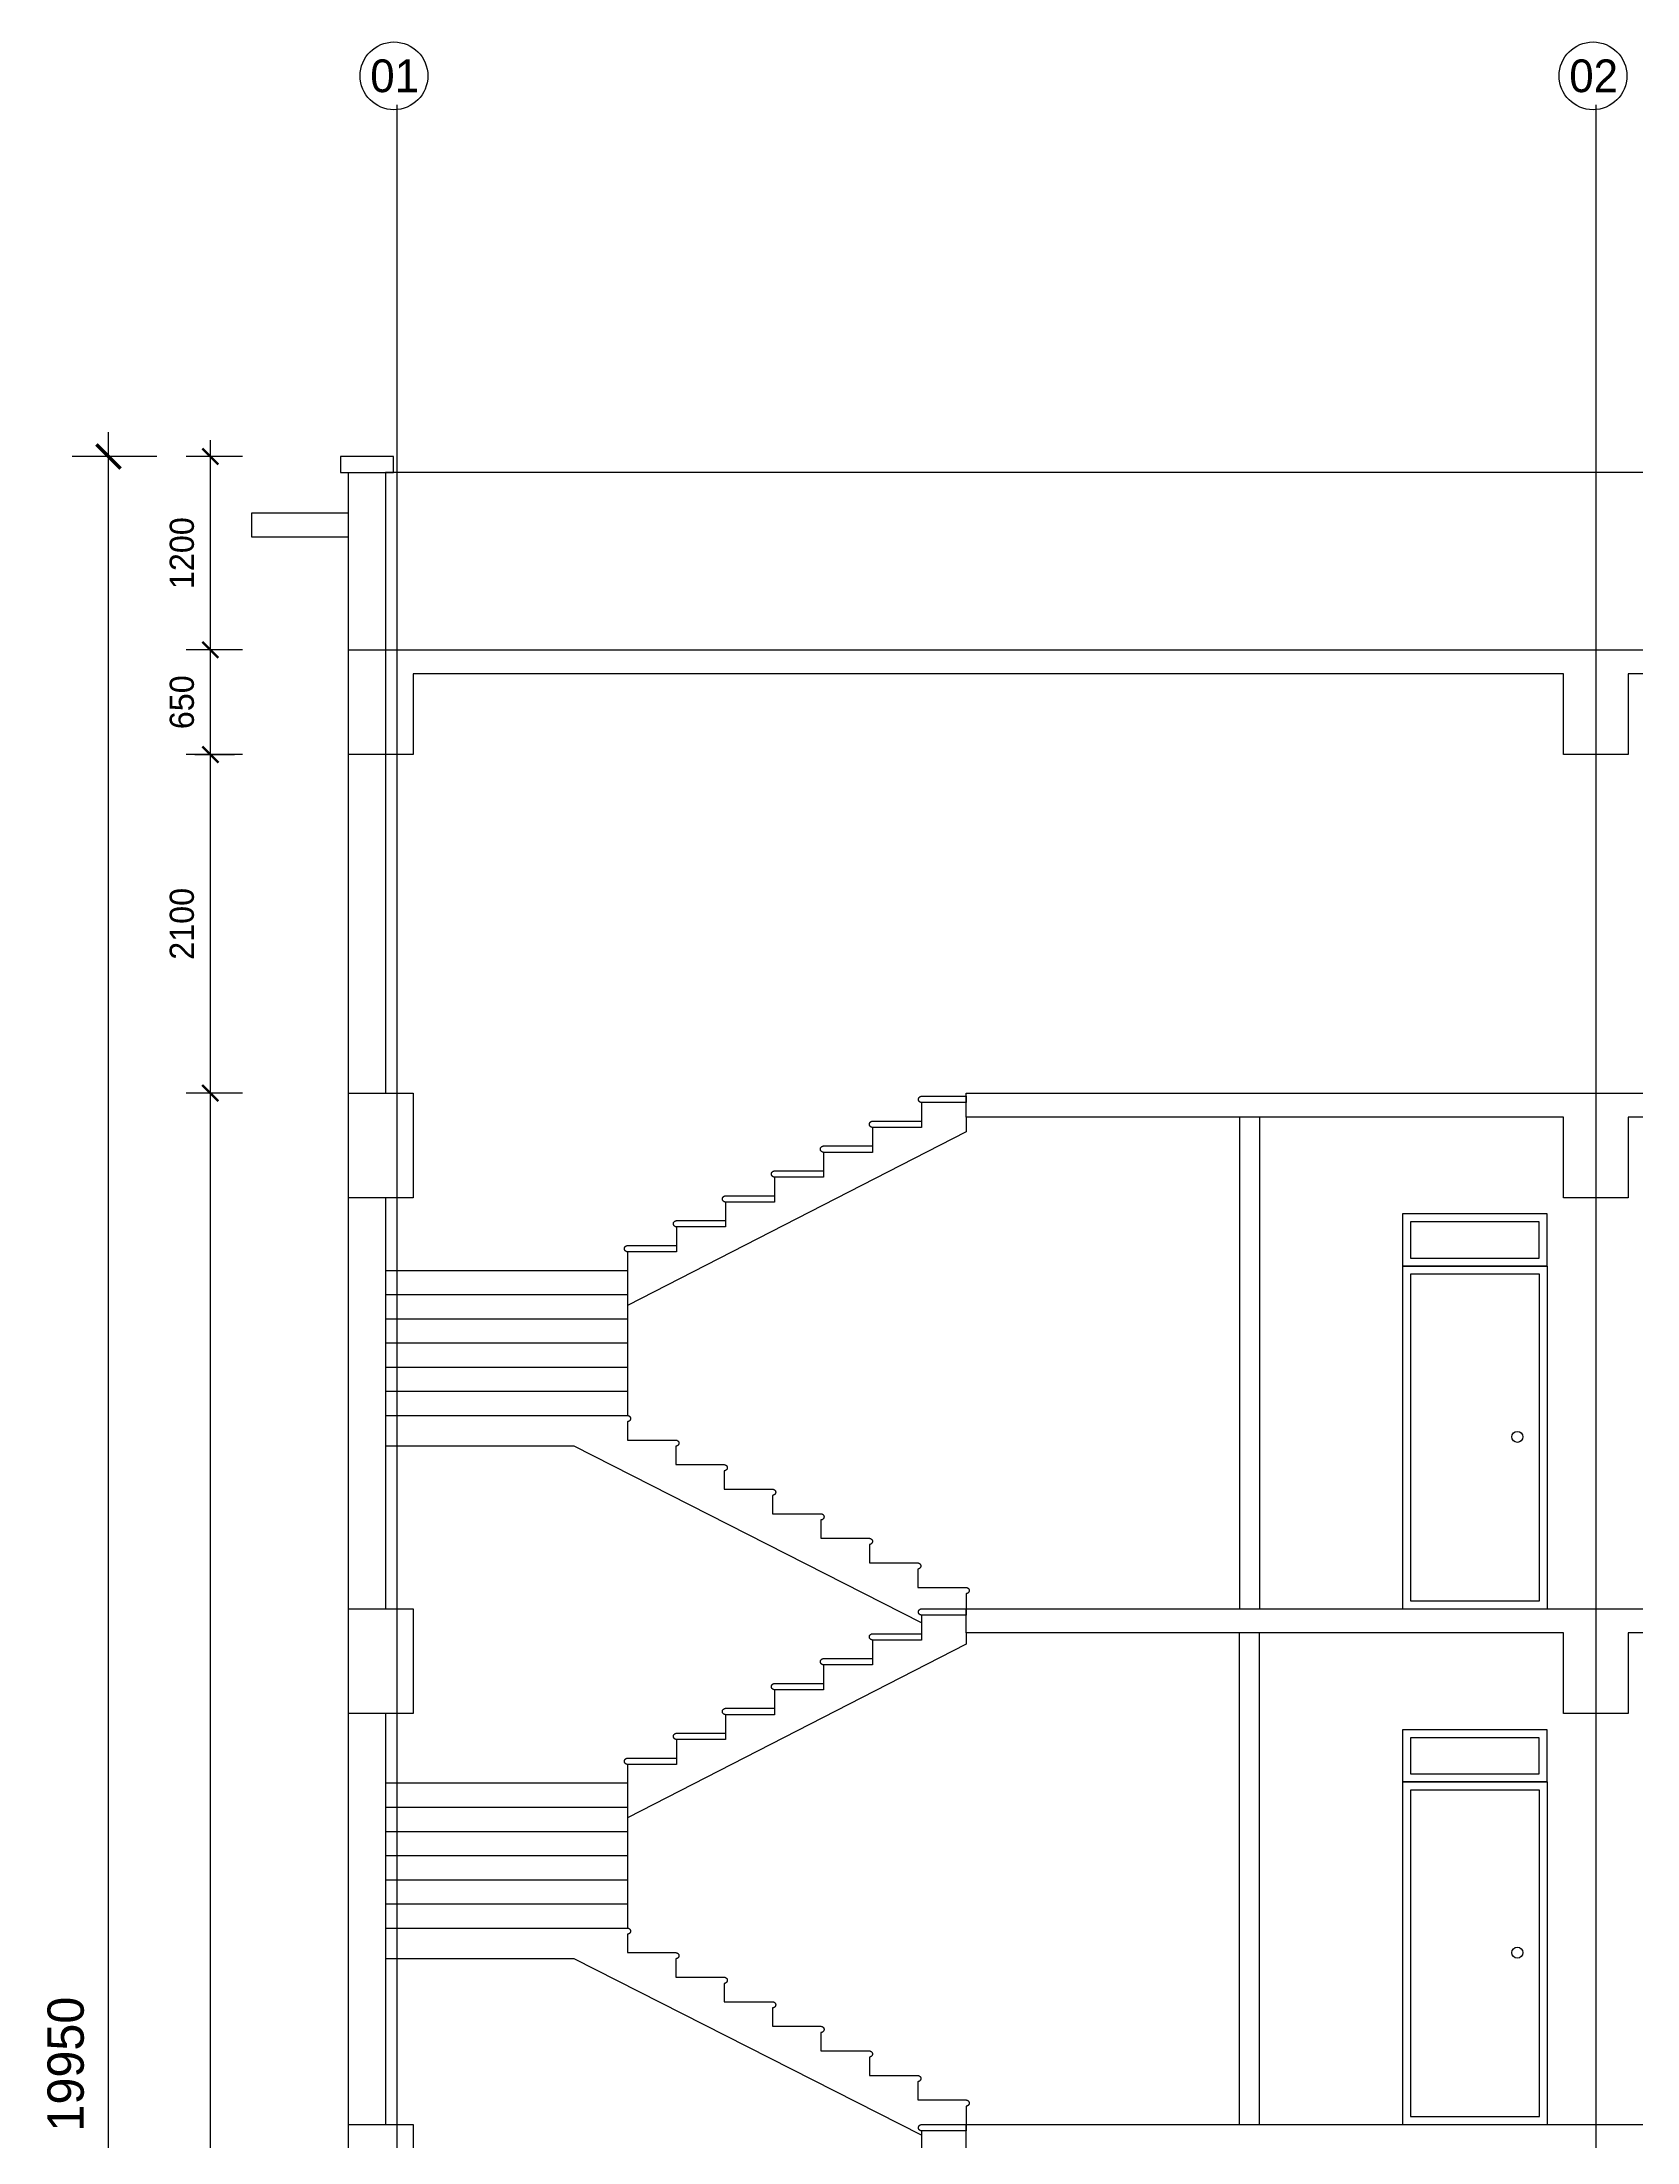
# Model space of a CAD drawing. Header units: millimetres. Extents: x 173236 to 801264, y -94969 to 615039.
# Drawn here: x 486954 to 496845, y -10982 to 2047 of the extents above; entities that cross this region are included whole.
import ezdxf
from ezdxf.enums import TextEntityAlignment as Align

# ---------------------------------------------------------------- set-up
doc = ezdxf.new("R2010")
doc.units = ezdxf.units.MM
doc.header["$MEASUREMENT"] = 0
doc.header["$PDMODE"] = 2
for name, color, linetype in [('VOX-A-ANNO-DIMS', 160, 'Continuous'), ('VOX-A-ANNO-GRID', 253, 'Continuous'), ('VOX-A-ANNO-GRID-LINE', 254, 'Continuous'), ('VOX-A-COLUMN-SECT', 210, 'Continuous'), ('VOX-A-DOOR-ELEV', 83, 'Continuous'), ('VOX-A-ELEV-1-NEAR', 130, 'Continuous'), ('VOX-A-ELEV-2', 133, 'Continuous')]:
    doc.layers.add(name, color=color, linetype=linetype)
doc.layers.add('VOX-A-WALL-SECT', color=1, linetype='Continuous', lineweight=30)
doc.styles.add('1.5 mm Rotis Annotative', font='', dxfattribs={"height": 1.5})
doc.styles.add('2 mm Rotis Annotative (IM)', font='', dxfattribs={"height": 0.08})
doc.styles.get('1.5 mm Rotis Annotative').set_extended_font_data('Rotis Sans Serif')
doc.styles.get('2 mm Rotis Annotative (IM)').set_extended_font_data('Rotis Sans Serif')
doc.dimstyles.new('1.5 mm Rotis Annotative', dxfattribs={"dimtxt": 1.5, "dimasz": 1, "dimexe": 1.5, "dimexo": 0, "dimgap": 1, "dimtad": 1, "dimdec": 0, "dimrnd": 5, "dimzin": 0, "dimdsep": 46, "dimtxsty": '1.5 mm Rotis Annotative', "dimblk": 'ARCHTICK', "dimcen": 0.09, "dimdle": 1, "dimadec": 0, "dimazin": 0, "dimtfac": 1, "dimtdec": 0, "dimtofl": 0, "dimtmove": 1, "dimatfit": 3, "dimfxl": 2, "dimfxlon": 1, "dimtolj": 1, "dimtzin": 0, "dimarcsym": 0})

# ---------------------------------------------------------------- blocks, each defined once
blk = doc.blocks.new('Grid Head 2')
at = {"layer": 'VOX-A-ANNO-GRID'}
blk.add_circle((0, -0.0827), 0.0827, dxfattribs=at)
at = {"layer": 'VOX-A-ANNO-GRID', "style": '2 mm Rotis Annotative (IM)'}
blk.add_attdef('O1', text='', height=0.08, dxfattribs=at).set_placement((0.0016, -0.1226), align=Align.CENTER)
blk = doc.blocks.new('_ArchTick')
at = {"color": 0, "linetype": 'ByBlock', "const_width": 0.15}
blk.add_lwpolyline([(-0.5, -0.5), (0.5, 0.5)], dxfattribs=at)
blk = doc.blocks.new('*D248')
at = {"layer": 'Defpoints', "color": 0, "transparency": 16777216}
for p in [(487998, -4474), (489758, -4474), (489758, -20474)]:
    blk.add_point(p, dxfattribs=at)
at = {"layer": 'VOX-A-ANNO-DIMS', "color": 0, "lineweight": -2, "transparency": 16777216}
for p, q in [((487998, -20574), (487998, -4374)), ((488198, -4474), (487848, -4474)), ((488198, -20474), (487848, -20474))]:
    blk.add_line(p, q, dxfattribs=at)
at = {"layer": 'VOX-A-ANNO-DIMS', "color": 0, "lineweight": -2, "transparency": 16777216, "xscale": 100, "yscale": 100, "zscale": 100}
for p, rotation in [((487998, -4474), 90), ((487998, -20474), 270)]:
    blk.add_blockref('_ArchTick', p, dxfattribs=dict(at, rotation=rotation))
at = {"layer": 'VOX-A-ANNO-DIMS', "color": 0, "transparency": 16777216, "insert": (487822, -12474), "char_height": 150, "attachment_point": 5, "rotation": 90, "style": '1.5 mm Rotis Annotative'}
blk.add_mtext('\\A1;16000', dxfattribs=at)
blk = doc.blocks.new('*D250')
at = {"layer": 'Defpoints', "color": 0, "transparency": 16777216}
for p in [(487998, -1724), (488855, -1724), (487901, -2374)]:
    blk.add_point(p, dxfattribs=at)
at = {"layer": 'VOX-A-ANNO-DIMS', "color": 0, "lineweight": -2, "transparency": 16777216}
for p, q in [((487998, -2474), (487998, -1624)), ((488198, -1724), (487848, -1724)), ((487901, -2374), (488148, -2374))]:
    blk.add_line(p, q, dxfattribs=at)
at = {"layer": 'VOX-A-ANNO-DIMS', "color": 0, "lineweight": -2, "transparency": 16777216, "xscale": 100, "yscale": 100, "zscale": 100}
for p, rotation in [((487998, -1724), 90), ((487998, -2374), 270)]:
    blk.add_blockref('_ArchTick', p, dxfattribs=dict(at, rotation=rotation))
at = {"layer": 'VOX-A-ANNO-DIMS', "color": 0, "transparency": 16777216, "insert": (487822, -2049), "char_height": 150, "attachment_point": 5, "rotation": 90, "style": '1.5 mm Rotis Annotative'}
blk.add_mtext('\\A1;650', dxfattribs=at)
blk = doc.blocks.new('*D251')
at = {"layer": 'Defpoints', "color": 0, "transparency": 16777216}
for p in [(487998, -524), (488855, -524), (488855, -1724)]:
    blk.add_point(p, dxfattribs=at)
at = {"layer": 'VOX-A-ANNO-DIMS', "color": 0, "lineweight": -2, "transparency": 16777216}
for p, q in [((487998, -1824), (487998, -424)), ((488198, -524), (487848, -524)), ((488198, -1724), (487848, -1724))]:
    blk.add_line(p, q, dxfattribs=at)
at = {"layer": 'VOX-A-ANNO-DIMS', "color": 0, "lineweight": -2, "transparency": 16777216, "xscale": 100, "yscale": 100, "zscale": 100}
for p, rotation in [((487998, -524), 90), ((487998, -1724), 270)]:
    blk.add_blockref('_ArchTick', p, dxfattribs=dict(at, rotation=rotation))
at = {"layer": 'VOX-A-ANNO-DIMS', "color": 0, "transparency": 16777216, "insert": (487822, -1124), "char_height": 150, "attachment_point": 5, "rotation": 90, "style": '1.5 mm Rotis Annotative'}
blk.add_mtext('\\A1;1200', dxfattribs=at)
blk = doc.blocks.new('*D378')
at = {"layer": 'Defpoints', "color": 0, "transparency": 16777216}
for p in [(487366, -524), (488855, -524), (488855, -20474)]:
    blk.add_point(p, dxfattribs=at)
at = {"layer": 'VOX-A-ANNO-DIMS', "color": 0, "lineweight": -2, "transparency": 16777216}
for p, q in [((487366, -20624), (487366, -374)), ((487666, -524), (487141, -524)), ((487666, -20474), (487141, -20474))]:
    blk.add_line(p, q, dxfattribs=at)
at = {"layer": 'VOX-A-ANNO-DIMS', "color": 0, "lineweight": -2, "transparency": 16777216, "xscale": 150, "yscale": 150, "zscale": 150}
for p, rotation in [((487366, -524), 90), ((487366, -20474), 270)]:
    blk.add_blockref('_ArchTick', p, dxfattribs=dict(at, rotation=rotation))
at = {"layer": 'VOX-A-ANNO-DIMS', "color": 0, "transparency": 16777216, "insert": (487102, -10499), "char_height": 225, "attachment_point": 5, "rotation": 90, "style": '1.5 mm Rotis Annotative'}
blk.add_mtext('\\A1;19950', dxfattribs=at)
blk = doc.blocks.new('*D380')
at = {"layer": 'Defpoints', "color": 0, "transparency": 16777216}
for p in [(487998, -2374), (489055, -2374), (489085, -4474)]:
    blk.add_point(p, dxfattribs=at)
at = {"layer": 'VOX-A-ANNO-DIMS', "color": 0, "lineweight": -2, "transparency": 16777216}
for p, q in [((487998, -4574), (487998, -2274)), ((488198, -2374), (487848, -2374)), ((488198, -4474), (487848, -4474))]:
    blk.add_line(p, q, dxfattribs=at)
at = {"layer": 'VOX-A-ANNO-DIMS', "color": 0, "lineweight": -2, "transparency": 16777216, "xscale": 100, "yscale": 100, "zscale": 100}
for p, rotation in [((487998, -2374), 90), ((487998, -4474), 270)]:
    blk.add_blockref('_ArchTick', p, dxfattribs=dict(at, rotation=rotation))
at = {"layer": 'VOX-A-ANNO-DIMS', "color": 0, "transparency": 16777216, "insert": (487822, -3424), "char_height": 150, "attachment_point": 5, "rotation": 90, "style": '1.5 mm Rotis Annotative'}
blk.add_mtext('\\A1;2100', dxfattribs=at)

msp = doc.modelspace()

# ---------------------------------------------------------------- linework, layer by layer
at = {"layer": 'VOX-A-ANNO-DIMS'}
for points in [[(492684.9, -4623.8), (492684.9, -4713.9), (490584.9, -5791.5)], [(492408.3, -7760.1), (490253.8, -6665.5), (489084.8, -6665.5)], [(492684.9, -7823.8), (492684.9, -7894.3), (490584.9, -8971.8)], [(492408.3, -10940.4), (490253.8, -9845.8), (489084.8, -9845.8)]]:
    msp.add_lwpolyline(points, dxfattribs=at)
at = {"layer": 'VOX-A-ANNO-GRID-LINE'}
for p, q in [((489154.7, 1658.1), (489154.7, -25804.5)), ((496590.4, 1658.1), (496590.4, -25804.5))]:
    msp.add_line(p, q, dxfattribs=at)
at = {"layer": 'VOX-A-COLUMN-SECT'}
msp.add_lwpolyline([(498409.9, -1873.8), (496790.5, -1873.8), (496790.5, -2373.8), (496390.5, -2373.8), (496390.5, -1873.8), (489254.8, -1873.8), (489254.8, -2373.8), (488854.8, -2373.8), (488854.8, -1723.8), (498639.9, -1723.8), (498639.9, -2373.8), (498409.9, -2373.8), (498409.9, -1873.8)], dxfattribs=at)
for points in [[(489254.8, -4473.8), (489254.8, -5123.8), (488854.8, -5123.8), (488854.8, -4473.8)], [(492684.9, -4623.8), (492684.9, -4473.8), (504128.3, -4473.8), (504128.3, -4623.8), (502841.6, -4623.8), (502841.5, -5123.8), (502441.5, -5123.8), (502441.6, -4623.8), (496790.5, -4623.8), (496790.4, -5123.8), (496390.4, -5123.8), (496390.5, -4623.8)], [(489254.8, -7673.8), (489254.8, -8323.8), (488854.8, -8323.8), (488854.8, -7673.8)], [(492684.9, -7823.8), (492684.9, -7673.8), (503257.8, -7673.8), (503257.8, -7823.8), (502841.6, -7823.8), (502841.5, -8323.8), (502441.5, -8323.8), (502441.6, -7823.8), (496790.5, -7823.8), (496790.4, -8323.8), (496390.4, -8323.8), (496390.5, -7823.8)], [(489254.8, -10873.8), (489254.8, -11523.8), (488854.8, -11523.8), (488854.8, -10873.8)], [(492684.9, -11023.8), (492684.9, -10873.8), (503257.8, -10873.8), (503257.8, -11023.8), (502841.6, -11023.8), (502841.5, -11523.8), (502441.5, -11523.8), (502441.6, -11023.8), (496790.5, -11023.8), (496790.4, -11523.8), (496390.4, -11523.8), (496390.5, -11023.8)]]:
    msp.add_lwpolyline(points, close=True, dxfattribs=at)
at = {"layer": 'VOX-A-DOOR-ELEV'}
for points in [[(495390.6, -5548.4), (496288.7, -5548.4), (496288.7, -5223.8), (495390.6, -5223.8)], [(495440.6, -5498.4), (496238.7, -5498.4), (496238.7, -5273.8), (495440.6, -5273.8)], [(496240.5, -7623.8), (496240.5, -5598.4), (495440.6, -5598.4), (495440.6, -7623.8)], [(495390.6, -8748.4), (496288.7, -8748.4), (496288.7, -8423.8), (495390.6, -8423.8)], [(495440.6, -8698.4), (496238.7, -8698.4), (496238.7, -8473.8), (495440.6, -8473.8)], [(496240.5, -10823.8), (496240.5, -8798.4), (495440.6, -8798.4), (495440.6, -10823.8)]]:
    msp.add_lwpolyline(points, close=True, dxfattribs=at)
for points in [[(496290.5, -7673.8), (496290.5, -5548.4), (495390.6, -5548.4), (495390.6, -7673.8)], [(496290.5, -10873.8), (496290.5, -8748.4), (495390.6, -8748.4), (495390.6, -10873.8)]]:
    msp.add_lwpolyline(points, dxfattribs=at)
for centre in [(496103.6, -6607), (496103.6, -9807)]:
    msp.add_circle(centre, 34.1, dxfattribs=at)
at = {"layer": 'VOX-A-ELEV-1-NEAR'}
for p, q in [((492408.3, -4532.9), (492408.3, -4647.9)), ((492104.4, -4687.3), (492104.4, -4802.3)), ((491800.5, -4841.7), (491800.5, -4956.7)), ((491496.6, -4996.1), (491496.6, -5111.1)), ((491192.7, -5150.5), (491192.7, -5265.5)), ((490888.8, -5304.8), (490888.8, -5419.9)), ((490584.9, -5459.2), (490584.9, -5574.2)), ((489084.8, -5574.2), (490584.9, -5574.2)), ((490584.9, -5574.2), (490584.9, -6474.2)), ((489084.8, -5724.2), (490584.9, -5724.2)), ((489084.8, -5874.2), (490584.9, -5874.2)), ((489084.8, -6024.2), (490584.9, -6024.2)), ((489084.8, -6174.2), (490584.9, -6174.2)), ((489084.8, -6324.2), (490584.9, -6324.2)), ((492408.3, -7713.2), (492408.3, -7828.2)), ((492104.4, -7867.6), (492104.4, -7982.6)), ((491800.5, -8022), (491800.5, -8137)), ((491496.6, -8176.4), (491496.6, -8291.4)), ((491192.7, -8330.8), (491192.7, -8445.8)), ((490888.8, -8485.2), (490888.8, -8600.2)), ((490584.9, -8639.5), (490584.9, -8754.6)), ((489084.8, -8754.6), (490584.9, -8754.6)), ((490584.9, -8754.6), (490584.9, -9654.6)), ((489084.8, -8904.6), (490584.9, -8904.6)), ((489084.8, -9054.6), (490584.9, -9054.6)), ((489084.8, -9204.6), (490584.9, -9204.6)), ((489084.8, -9354.6), (490584.9, -9354.6)), ((489084.8, -9504.6), (490584.9, -9504.6)), ((492408.3, -10913.2), (492408.3, -11028.2))]:
    msp.add_line(p, q, dxfattribs=at)
for points in [[(492684.9, -4493.5), (492684.9, -4532.9), (492408.3, -4532.9), (492405.7, -4532.3), (492403.4, -4531.7), (492401.5, -4531), (492399.8, -4530.3), (492398.4, -4529.5), (492397.3, -4528.7), (492396.2, -4527.9), (492395.3, -4527.1), (492394.5, -4526.3), (492393.7, -4525.5), (492393.1, -4524.7), (492392.5, -4523.9), (492391.9, -4523.1), (492391.4, -4522.3), (492391, -4521.4), (492390.6, -4520.6), (492390.3, -4519.7), (492390, -4518.8), (492389.7, -4517.9), (492389.5, -4517), (492389.4, -4516), (492389.2, -4515.1), (492389.2, -4514.1), (492389.1, -4513.2), (492389.2, -4512.3), (492389.2, -4511.3), (492389.4, -4510.4), (492389.5, -4509.4), (492389.7, -4508.5), (492390, -4507.6), (492390.3, -4506.7), (492390.6, -4505.8), (492391, -4505), (492391.4, -4504.1), (492391.9, -4503.3), (492392.5, -4502.5), (492393.1, -4501.7), (492393.7, -4500.9), (492394.5, -4500.1), (492395.3, -4499.3), (492396.2, -4498.5), (492397.3, -4497.7), (492398.4, -4496.9), (492399.8, -4496.2), (492401.5, -4495.4), (492403.4, -4494.7), (492405.7, -4494.1), (492408.3, -4493.5)], [(492408.3, -4647.9), (492408.3, -4687.3), (492104.4, -4687.3), (492101.8, -4686.7), (492099.5, -4686.1), (492097.6, -4685.4), (492095.9, -4684.6), (492094.5, -4683.9), (492093.4, -4683.1), (492092.3, -4682.3), (492091.4, -4681.5), (492090.6, -4680.7), (492089.8, -4679.9), (492089.2, -4679.1), (492088.6, -4678.3), (492088, -4677.5), (492087.5, -4676.7), (492087.1, -4675.8), (492086.7, -4675), (492086.4, -4674.1), (492086.1, -4673.2), (492085.8, -4672.3), (492085.6, -4671.4), (492085.5, -4670.4), (492085.3, -4669.5), (492085.3, -4668.5), (492085.2, -4667.6), (492085.3, -4666.6), (492085.3, -4665.7), (492085.5, -4664.8), (492085.6, -4663.8), (492085.8, -4662.9), (492086.1, -4662), (492086.4, -4661.1), (492086.7, -4660.2), (492087.1, -4659.4), (492087.5, -4658.5), (492088, -4657.7), (492088.6, -4656.9), (492089.2, -4656.1), (492089.8, -4655.3), (492090.6, -4654.5), (492091.4, -4653.7), (492092.3, -4652.9), (492093.4, -4652.1), (492094.5, -4651.3), (492095.9, -4650.5), (492097.6, -4649.8), (492099.5, -4649.1), (492101.8, -4648.5), (492104.4, -4647.9)], [(492104.4, -4802.3), (492104.4, -4841.7), (491800.5, -4841.7), (491797.9, -4841.1), (491795.6, -4840.4), (491793.7, -4839.8), (491792, -4839), (491790.6, -4838.3), (491789.5, -4837.5), (491788.4, -4836.7), (491787.5, -4835.9), (491786.7, -4835.1), (491785.9, -4834.3), (491785.3, -4833.5), (491784.7, -4832.7), (491784.1, -4831.9), (491783.6, -4831), (491783.2, -4830.2), (491782.8, -4829.4), (491782.5, -4828.5), (491782.2, -4827.6), (491781.9, -4826.7), (491781.7, -4825.7), (491781.5, -4824.8), (491781.4, -4823.9), (491781.4, -4822.9), (491781.3, -4822), (491781.4, -4821), (491781.4, -4820.1), (491781.5, -4819.2), (491781.7, -4818.2), (491781.9, -4817.3), (491782.2, -4816.4), (491782.5, -4815.5), (491782.8, -4814.6), (491783.2, -4813.8), (491783.6, -4812.9), (491784.1, -4812.1), (491784.7, -4811.3), (491785.3, -4810.5), (491785.9, -4809.7), (491786.7, -4808.9), (491787.5, -4808.1), (491788.4, -4807.3), (491789.5, -4806.5), (491790.6, -4805.7), (491792, -4804.9), (491793.7, -4804.2), (491795.6, -4803.5), (491797.9, -4802.9), (491800.5, -4802.3)], [(491800.5, -4956.7), (491800.5, -4996.1), (491496.6, -4996.1), (491494, -4995.5), (491491.7, -4994.8), (491489.8, -4994.1), (491488.1, -4993.4), (491486.7, -4992.7), (491485.5, -4991.9), (491484.5, -4991.1), (491483.6, -4990.3), (491482.8, -4989.5), (491482, -4988.7), (491481.4, -4987.9), (491480.8, -4987.1), (491480.2, -4986.3), (491479.7, -4985.4), (491479.3, -4984.6), (491478.9, -4983.7), (491478.6, -4982.9), (491478.3, -4982), (491478, -4981.1), (491477.8, -4980.1), (491477.6, -4979.2), (491477.5, -4978.3), (491477.5, -4977.3), (491477.4, -4976.4), (491477.5, -4975.4), (491477.5, -4974.5), (491477.6, -4973.5), (491477.8, -4972.6), (491478, -4971.7), (491478.3, -4970.8), (491478.6, -4969.9), (491478.9, -4969), (491479.3, -4968.1), (491479.7, -4967.3), (491480.2, -4966.5), (491480.8, -4965.7), (491481.4, -4964.9), (491482, -4964.1), (491482.8, -4963.3), (491483.6, -4962.5), (491484.5, -4961.7), (491485.5, -4960.9), (491486.7, -4960.1), (491488.1, -4959.3), (491489.8, -4958.6), (491491.7, -4957.9), (491494, -4957.3), (491496.6, -4956.7)], [(491496.6, -5111.1), (491496.6, -5150.5), (491192.7, -5150.5), (491190.1, -5149.9), (491187.8, -5149.2), (491185.9, -5148.5), (491184.2, -5147.8), (491182.8, -5147.1), (491181.6, -5146.3), (491180.6, -5145.5), (491179.7, -5144.7), (491178.9, -5143.9), (491178.1, -5143.1), (491177.5, -5142.3), (491176.9, -5141.5), (491176.3, -5140.7), (491175.8, -5139.8), (491175.4, -5139), (491175, -5138.1), (491174.7, -5137.3), (491174.4, -5136.4), (491174.1, -5135.4), (491173.9, -5134.5), (491173.7, -5133.6), (491173.6, -5132.7), (491173.6, -5131.7), (491173.5, -5130.8), (491173.6, -5129.8), (491173.6, -5128.9), (491173.7, -5127.9), (491173.9, -5127), (491174.1, -5126.1), (491174.4, -5125.2), (491174.7, -5124.3), (491175, -5123.4), (491175.4, -5122.5), (491175.8, -5121.7), (491176.3, -5120.9), (491176.9, -5120.1), (491177.5, -5119.2), (491178.1, -5118.4), (491178.9, -5117.6), (491179.7, -5116.8), (491180.6, -5116), (491181.6, -5115.3), (491182.8, -5114.5), (491184.2, -5113.7), (491185.9, -5113), (491187.8, -5112.3), (491190.1, -5111.7), (491192.7, -5111.1)], [(491192.7, -5265.5), (491192.7, -5304.8), (490888.8, -5304.8), (490886.2, -5304.3), (490883.9, -5303.6), (490882, -5302.9), (490880.3, -5302.2), (490878.9, -5301.4), (490877.7, -5300.7), (490876.7, -5299.9), (490875.8, -5299.1), (490875, -5298.3), (490874.2, -5297.5), (490873.6, -5296.7), (490873, -5295.9), (490872.4, -5295), (490871.9, -5294.2), (490871.5, -5293.4), (490871.1, -5292.5), (490870.8, -5291.6), (490870.5, -5290.7), (490870.2, -5289.8), (490870, -5288.9), (490869.8, -5288), (490869.7, -5287), (490869.7, -5286.1), (490869.6, -5285.2), (490869.7, -5284.2), (490869.7, -5283.3), (490869.8, -5282.3), (490870, -5281.4), (490870.2, -5280.5), (490870.5, -5279.6), (490870.8, -5278.7), (490871.1, -5277.8), (490871.5, -5276.9), (490871.9, -5276.1), (490872.4, -5275.3), (490873, -5274.4), (490873.6, -5273.6), (490874.2, -5272.8), (490875, -5272), (490875.8, -5271.2), (490876.7, -5270.4), (490877.7, -5269.6), (490878.9, -5268.9), (490880.3, -5268.1), (490882, -5267.4), (490883.9, -5266.7), (490886.2, -5266), (490888.8, -5265.5)], [(490888.8, -5419.9), (490888.8, -5459.2), (490584.9, -5459.2), (490582.3, -5458.6), (490580, -5458), (490578.1, -5457.3), (490576.4, -5456.6), (490575, -5455.8), (490573.8, -5455.1), (490572.8, -5454.3), (490571.9, -5453.5), (490571.1, -5452.7), (490570.3, -5451.9), (490569.7, -5451.1), (490569.1, -5450.3), (490568.5, -5449.4), (490568, -5448.6), (490567.6, -5447.8), (490567.2, -5446.9), (490566.9, -5446), (490566.6, -5445.1), (490566.3, -5444.2), (490566.1, -5443.3), (490565.9, -5442.4), (490565.8, -5441.4), (490565.8, -5440.5), (490565.7, -5439.5), (490565.8, -5438.6), (490565.8, -5437.7), (490565.9, -5436.7), (490566.1, -5435.8), (490566.3, -5434.9), (490566.6, -5433.9), (490566.9, -5433.1), (490567.2, -5432.2), (490567.6, -5431.3), (490568, -5430.5), (490568.5, -5429.7), (490569.1, -5428.8), (490569.7, -5428), (490570.3, -5427.2), (490571.1, -5426.4), (490571.9, -5425.6), (490572.8, -5424.8), (490573.8, -5424), (490575, -5423.3), (490576.4, -5422.5), (490578.1, -5421.8), (490580, -5421.1), (490582.3, -5420.4), (490584.9, -5419.9)], [(492684.9, -7673.8), (492684.9, -7713.2), (492408.3, -7713.2), (492405.7, -7712.6), (492403.4, -7712), (492401.5, -7711.3), (492399.8, -7710.6), (492398.4, -7709.8), (492397.3, -7709), (492396.2, -7708.2), (492395.3, -7707.4), (492394.5, -7706.6), (492393.7, -7705.8), (492393.1, -7705), (492392.5, -7704.2), (492391.9, -7703.4), (492391.4, -7702.6), (492391, -7701.7), (492390.6, -7700.9), (492390.3, -7700), (492390, -7699.1), (492389.7, -7698.2), (492389.5, -7697.3), (492389.4, -7696.3), (492389.2, -7695.4), (492389.2, -7694.5), (492389.1, -7693.5), (492389.2, -7692.6), (492389.2, -7691.6), (492389.4, -7690.7), (492389.5, -7689.7), (492389.7, -7688.8), (492390, -7687.9), (492390.3, -7687), (492390.6, -7686.1), (492391, -7685.3), (492391.4, -7684.4), (492391.9, -7683.6), (492392.5, -7682.8), (492393.1, -7682), (492393.7, -7681.2), (492394.5, -7680.4), (492395.3, -7679.6), (492396.2, -7678.8), (492397.3, -7678), (492398.4, -7677.2), (492399.8, -7676.5), (492401.5, -7675.7), (492403.4, -7675), (492405.7, -7674.4), (492408.3, -7673.8)], [(492408.3, -7828.2), (492408.3, -7867.6), (492104.4, -7867.6), (492101.8, -7867), (492099.5, -7866.4), (492097.6, -7865.7), (492095.9, -7865), (492094.5, -7864.2), (492093.4, -7863.4), (492092.3, -7862.6), (492091.4, -7861.8), (492090.6, -7861), (492089.8, -7860.2), (492089.2, -7859.4), (492088.6, -7858.6), (492088, -7857.8), (492087.5, -7857), (492087.1, -7856.1), (492086.7, -7855.3), (492086.4, -7854.4), (492086.1, -7853.5), (492085.8, -7852.6), (492085.6, -7851.7), (492085.5, -7850.7), (492085.3, -7849.8), (492085.3, -7848.8), (492085.2, -7847.9), (492085.3, -7847), (492085.3, -7846), (492085.5, -7845.1), (492085.6, -7844.1), (492085.8, -7843.2), (492086.1, -7842.3), (492086.4, -7841.4), (492086.7, -7840.5), (492087.1, -7839.7), (492087.5, -7838.8), (492088, -7838), (492088.6, -7837.2), (492089.2, -7836.4), (492089.8, -7835.6), (492090.6, -7834.8), (492091.4, -7834), (492092.3, -7833.2), (492093.4, -7832.4), (492094.5, -7831.6), (492095.9, -7830.9), (492097.6, -7830.1), (492099.5, -7829.4), (492101.8, -7828.8), (492104.4, -7828.2)], [(492104.4, -7982.6), (492104.4, -8022), (491800.5, -8022), (491797.9, -8021.4), (491795.6, -8020.8), (491793.7, -8020.1), (491792, -8019.3), (491790.6, -8018.6), (491789.5, -8017.8), (491788.4, -8017), (491787.5, -8016.2), (491786.7, -8015.4), (491785.9, -8014.6), (491785.3, -8013.8), (491784.7, -8013), (491784.1, -8012.2), (491783.6, -8011.4), (491783.2, -8010.5), (491782.8, -8009.7), (491782.5, -8008.8), (491782.2, -8007.9), (491781.9, -8007), (491781.7, -8006.1), (491781.5, -8005.1), (491781.4, -8004.2), (491781.4, -8003.2), (491781.3, -8002.3), (491781.4, -8001.3), (491781.4, -8000.4), (491781.5, -7999.5), (491781.7, -7998.5), (491781.9, -7997.6), (491782.2, -7996.7), (491782.5, -7995.8), (491782.8, -7994.9), (491783.2, -7994.1), (491783.6, -7993.2), (491784.1, -7992.4), (491784.7, -7991.6), (491785.3, -7990.8), (491785.9, -7990), (491786.7, -7989.2), (491787.5, -7988.4), (491788.4, -7987.6), (491789.5, -7986.8), (491790.6, -7986), (491792, -7985.2), (491793.7, -7984.5), (491795.6, -7983.8), (491797.9, -7983.2), (491800.5, -7982.6)], [(491800.5, -8137), (491800.5, -8176.4), (491496.6, -8176.4), (491494, -8175.8), (491491.7, -8175.1), (491489.8, -8174.5), (491488.1, -8173.7), (491486.7, -8173), (491485.5, -8172.2), (491484.5, -8171.4), (491483.6, -8170.6), (491482.8, -8169.8), (491482, -8169), (491481.4, -8168.2), (491480.8, -8167.4), (491480.2, -8166.6), (491479.7, -8165.7), (491479.3, -8164.9), (491478.9, -8164), (491478.6, -8163.2), (491478.3, -8162.3), (491478, -8161.4), (491477.8, -8160.4), (491477.6, -8159.5), (491477.5, -8158.6), (491477.5, -8157.6), (491477.4, -8156.7), (491477.5, -8155.7), (491477.5, -8154.8), (491477.6, -8153.9), (491477.8, -8152.9), (491478, -8152), (491478.3, -8151.1), (491478.6, -8150.2), (491478.9, -8149.3), (491479.3, -8148.5), (491479.7, -8147.6), (491480.2, -8146.8), (491480.8, -8146), (491481.4, -8145.2), (491482, -8144.4), (491482.8, -8143.6), (491483.6, -8142.8), (491484.5, -8142), (491485.5, -8141.2), (491486.7, -8140.4), (491488.1, -8139.6), (491489.8, -8138.9), (491491.7, -8138.2), (491494, -8137.6), (491496.6, -8137)], [(491496.6, -8291.4), (491496.6, -8330.8), (491192.7, -8330.8), (491190.1, -8330.2), (491187.8, -8329.5), (491185.9, -8328.8), (491184.2, -8328.1), (491182.8, -8327.4), (491181.6, -8326.6), (491180.6, -8325.8), (491179.7, -8325), (491178.9, -8324.2), (491178.1, -8323.4), (491177.5, -8322.6), (491176.9, -8321.8), (491176.3, -8321), (491175.8, -8320.1), (491175.4, -8319.3), (491175, -8318.4), (491174.7, -8317.6), (491174.4, -8316.7), (491174.1, -8315.8), (491173.9, -8314.8), (491173.7, -8313.9), (491173.6, -8313), (491173.6, -8312), (491173.5, -8311.1), (491173.6, -8310.1), (491173.6, -8309.2), (491173.7, -8308.2), (491173.9, -8307.3), (491174.1, -8306.4), (491174.4, -8305.5), (491174.7, -8304.6), (491175, -8303.7), (491175.4, -8302.8), (491175.8, -8302), (491176.3, -8301.2), (491176.9, -8300.4), (491177.5, -8299.6), (491178.1, -8298.8), (491178.9, -8298), (491179.7, -8297.2), (491180.6, -8296.4), (491181.6, -8295.6), (491182.8, -8294.8), (491184.2, -8294), (491185.9, -8293.3), (491187.8, -8292.6), (491190.1, -8292), (491192.7, -8291.4)], [(491192.7, -8445.8), (491192.7, -8485.2), (490888.8, -8485.2), (490886.2, -8484.6), (490883.9, -8483.9), (490882, -8483.2), (490880.3, -8482.5), (490878.9, -8481.8), (490877.7, -8481), (490876.7, -8480.2), (490875.8, -8479.4), (490875, -8478.6), (490874.2, -8477.8), (490873.6, -8477), (490873, -8476.2), (490872.4, -8475.4), (490871.9, -8474.5), (490871.5, -8473.7), (490871.1, -8472.8), (490870.8, -8472), (490870.5, -8471.1), (490870.2, -8470.1), (490870, -8469.2), (490869.8, -8468.3), (490869.7, -8467.4), (490869.7, -8466.4), (490869.6, -8465.5), (490869.7, -8464.5), (490869.7, -8463.6), (490869.8, -8462.6), (490870, -8461.7), (490870.2, -8460.8), (490870.5, -8459.9), (490870.8, -8459), (490871.1, -8458.1), (490871.5, -8457.2), (490871.9, -8456.4), (490872.4, -8455.6), (490873, -8454.8), (490873.6, -8453.9), (490874.2, -8453.1), (490875, -8452.3), (490875.8, -8451.5), (490876.7, -8450.7), (490877.7, -8450), (490878.9, -8449.2), (490880.3, -8448.4), (490882, -8447.7), (490883.9, -8447), (490886.2, -8446.4), (490888.8, -8445.8)], [(490888.8, -8600.2), (490888.8, -8639.5), (490584.9, -8639.5), (490582.3, -8639), (490580, -8638.3), (490578.1, -8637.6), (490576.4, -8636.9), (490575, -8636.1), (490573.8, -8635.4), (490572.8, -8634.6), (490571.9, -8633.8), (490571.1, -8633), (490570.3, -8632.2), (490569.7, -8631.4), (490569.1, -8630.6), (490568.5, -8629.7), (490568, -8628.9), (490567.6, -8628.1), (490567.2, -8627.2), (490566.9, -8626.3), (490566.6, -8625.4), (490566.3, -8624.5), (490566.1, -8623.6), (490565.9, -8622.7), (490565.8, -8621.7), (490565.8, -8620.8), (490565.7, -8619.9), (490565.8, -8618.9), (490565.8, -8618), (490565.9, -8617), (490566.1, -8616.1), (490566.3, -8615.2), (490566.6, -8614.3), (490566.9, -8613.4), (490567.2, -8612.5), (490567.6, -8611.6), (490568, -8610.8), (490568.5, -8610), (490569.1, -8609.1), (490569.7, -8608.3), (490570.3, -8607.5), (490571.1, -8606.7), (490571.9, -8605.9), (490572.8, -8605.1), (490573.8, -8604.3), (490575, -8603.6), (490576.4, -8602.8), (490578.1, -8602.1), (490580, -8601.4), (490582.3, -8600.7), (490584.9, -8600.2)], [(492684.9, -10873.8), (492684.9, -10913.2), (492408.3, -10913.2), (492405.7, -10912.6), (492403.4, -10912), (492401.5, -10911.3), (492399.8, -10910.6), (492398.4, -10909.8), (492397.3, -10909), (492396.2, -10908.2), (492395.3, -10907.4), (492394.5, -10906.6), (492393.7, -10905.8), (492393.1, -10905), (492392.5, -10904.2), (492391.9, -10903.4), (492391.4, -10902.6), (492391, -10901.7), (492390.6, -10900.9), (492390.3, -10900), (492390, -10899.1), (492389.7, -10898.2), (492389.5, -10897.3), (492389.4, -10896.3), (492389.2, -10895.4), (492389.2, -10894.5), (492389.1, -10893.5), (492389.2, -10892.6), (492389.2, -10891.6), (492389.4, -10890.7), (492389.5, -10889.7), (492389.7, -10888.8), (492390, -10887.9), (492390.3, -10887), (492390.6, -10886.1), (492391, -10885.3), (492391.4, -10884.4), (492391.9, -10883.6), (492392.5, -10882.8), (492393.1, -10882), (492393.7, -10881.2), (492394.5, -10880.4), (492395.3, -10879.6), (492396.2, -10878.8), (492397.3, -10878), (492398.4, -10877.2), (492399.8, -10876.5), (492401.5, -10875.7), (492403.4, -10875), (492405.7, -10874.4), (492408.3, -10873.8)]]:
    msp.add_lwpolyline(points, close=True, dxfattribs=at)
for points in [[(489084.8, -6474.2), (490584.9, -6474.2), (490587.5, -6474.8), (490589.8, -6475.5), (490591.7, -6476.1), (490593.3, -6476.9), (490594.7, -6477.6), (490595.9, -6478.4), (490596.9, -6479.2), (490597.8, -6479.9), (490598.6, -6480.7), (490599.3, -6481.5), (490600, -6482.3), (490600.6, -6483.1), (490601.2, -6483.9), (490601.6, -6484.7), (490602.1, -6485.6), (490602.4, -6486.4), (490602.8, -6487.3), (490603.1, -6488.2), (490603.3, -6489.1), (490603.5, -6490), (490603.7, -6490.9), (490603.8, -6491.8), (490603.9, -6492.7), (490603.9, -6493.7), (490603.9, -6494.6), (490603.8, -6495.5), (490603.7, -6496.5), (490603.5, -6497.4), (490603.3, -6498.3), (490603.1, -6499.2), (490602.8, -6500.1), (490602.4, -6501), (490602.1, -6501.8), (490601.6, -6502.6), (490601.2, -6503.4), (490600.6, -6504.3), (490600, -6505), (490599.3, -6505.8), (490598.6, -6506.6), (490597.8, -6507.4), (490596.9, -6508.2), (490595.9, -6509), (490594.7, -6509.8), (490593.3, -6510.5), (490591.7, -6511.2), (490589.8, -6511.9), (490587.5, -6512.5), (490584.9, -6513.1), (490584.9, -6626.7), (490884.9, -6626.7), (490887.5, -6627.2), (490889.8, -6627.9), (490891.7, -6628.5), (490893.3, -6629.3), (490894.7, -6630), (490895.9, -6630.8), (490896.9, -6631.6), (490897.8, -6632.4), (490898.6, -6633.1), (490899.3, -6633.9), (490900, -6634.7), (490900.6, -6635.5), (490901.2, -6636.3), (490901.6, -6637.1), (490902.1, -6638), (490902.4, -6638.8), (490902.8, -6639.7), (490903.1, -6640.6), (490903.3, -6641.5), (490903.5, -6642.4), (490903.7, -6643.3), (490903.8, -6644.2), (490903.9, -6645.2), (490903.9, -6646.1), (490903.9, -6647), (490903.8, -6648), (490903.7, -6648.9), (490903.5, -6649.8), (490903.3, -6650.7), (490903.1, -6651.6), (490902.8, -6652.5), (490902.4, -6653.4), (490902.1, -6654.2), (490901.6, -6655), (490901.2, -6655.9), (490900.6, -6656.7), (490900, -6657.5), (490899.3, -6658.2), (490898.6, -6659), (490897.8, -6659.8), (490896.9, -6660.6), (490895.9, -6661.4), (490894.7, -6662.2), (490893.3, -6662.9), (490891.7, -6663.6), (490889.8, -6664.3), (490887.5, -6665), (490884.9, -6665.5), (490884.9, -6779.1), (491184.9, -6779.1), (491187.5, -6779.6), (491189.8, -6780.3), (491191.7, -6780.9), (491193.3, -6781.7), (491194.7, -6782.4), (491195.9, -6783.2), (491196.9, -6784), (491197.8, -6784.8), (491198.6, -6785.6), (491199.3, -6786.3), (491200, -6787.1), (491200.6, -6787.9), (491201.2, -6788.7), (491201.6, -6789.5), (491202.1, -6790.4), (491202.4, -6791.2), (491202.8, -6792.1), (491203.1, -6793), (491203.3, -6793.9), (491203.5, -6794.8), (491203.7, -6795.7), (491203.8, -6796.6), (491203.9, -6797.6), (491203.9, -6798.5), (491203.9, -6799.4), (491203.8, -6800.4), (491203.7, -6801.3), (491203.5, -6802.2), (491203.3, -6803.1), (491203.1, -6804), (491202.8, -6804.9), (491202.4, -6805.8), (491202.1, -6806.6), (491201.6, -6807.4), (491201.2, -6808.3), (491200.6, -6809.1), (491200, -6809.9), (491199.3, -6810.7), (491198.6, -6811.4), (491197.8, -6812.2), (491196.9, -6813), (491195.9, -6813.8), (491194.7, -6814.6), (491193.3, -6815.3), (491191.7, -6816), (491189.8, -6816.7), (491187.5, -6817.4), (491184.9, -6817.9), (491184.9, -6931.5), (491484.9, -6931.5), (491487.5, -6932), (491489.8, -6932.7), (491491.7, -6933.4), (491493.3, -6934.1), (491494.7, -6934.8), (491495.9, -6935.6), (491496.9, -6936.4), (491497.8, -6937.2), (491498.6, -6938), (491499.3, -6938.7), (491500, -6939.5), (491500.6, -6940.3), (491501.2, -6941.1), (491501.6, -6942), (491502.1, -6942.8), (491502.4, -6943.6), (491502.8, -6944.5), (491503.1, -6945.4), (491503.3, -6946.3), (491503.5, -6947.2), (491503.7, -6948.1), (491503.8, -6949), (491503.9, -6950), (491503.9, -6950.9), (491503.9, -6951.8), (491503.8, -6952.8), (491503.7, -6953.7), (491503.5, -6954.6), (491503.3, -6955.5), (491503.1, -6956.4), (491502.8, -6957.3), (491502.4, -6958.2), (491502.1, -6959), (491501.6, -6959.9), (491501.2, -6960.7), (491500.6, -6961.5), (491500, -6962.3), (491499.3, -6963.1), (491498.6, -6963.9), (491497.8, -6964.6), (491496.9, -6965.4), (491495.9, -6966.2), (491494.7, -6967), (491493.3, -6967.7), (491491.7, -6968.5), (491489.8, -6969.1), (491487.5, -6969.8), (491484.9, -6970.3), (491484.9, -7083.9), (491784.9, -7083.9), (491787.5, -7084.5), (491789.8, -7085.1), (491791.7, -7085.8), (491793.3, -7086.5), (491794.7, -7087.2), (491795.9, -7088), (491796.9, -7088.8), (491797.8, -7089.6), (491798.6, -7090.4), (491799.3, -7091.2), (491800, -7091.9), (491800.6, -7092.7), (491801.2, -7093.5), (491801.6, -7094.4), (491802.1, -7095.2), (491802.4, -7096), (491802.8, -7096.9), (491803.1, -7097.8), (491803.3, -7098.7), (491803.5, -7099.6), (491803.7, -7100.5), (491803.8, -7101.4), (491803.9, -7102.4), (491803.9, -7103.3), (491803.9, -7104.3), (491803.8, -7105.2), (491803.7, -7106.1), (491803.5, -7107), (491803.3, -7107.9), (491803.1, -7108.8), (491802.8, -7109.7), (491802.4, -7110.6), (491802.1, -7111.4), (491801.6, -7112.3), (491801.2, -7113.1), (491800.6, -7113.9), (491800, -7114.7), (491799.3, -7115.5), (491798.6, -7116.3), (491797.8, -7117.1), (491796.9, -7117.8), (491795.9, -7118.6), (491794.7, -7119.4), (491793.3, -7120.1), (491791.7, -7120.9), (491789.8, -7121.5), (491787.5, -7122.2), (491784.9, -7122.8), (491784.9, -7236.3), (492084.9, -7236.3), (492087.5, -7236.9), (492089.8, -7237.5), (492091.7, -7238.2), (492093.3, -7238.9), (492094.7, -7239.6), (492095.9, -7240.4), (492096.9, -7241.2), (492097.8, -7242), (492098.6, -7242.8), (492099.3, -7243.6), (492100, -7244.4), (492100.6, -7245.2), (492101.2, -7246), (492101.6, -7246.8), (492102.1, -7247.6), (492102.4, -7248.5), (492102.8, -7249.3), (492103.1, -7250.2), (492103.3, -7251.1), (492103.5, -7252), (492103.7, -7252.9), (492103.8, -7253.9), (492103.9, -7254.8), (492103.9, -7255.7), (492103.9, -7256.7), (492103.8, -7257.6), (492103.7, -7258.5), (492103.5, -7259.4), (492103.3, -7260.3), (492103.1, -7261.2), (492102.8, -7262.1), (492102.4, -7263), (492102.1, -7263.8), (492101.6, -7264.7), (492101.2, -7265.5), (492100.6, -7266.3), (492100, -7267.1), (492099.3, -7267.9), (492098.6, -7268.7), (492097.8, -7269.5), (492096.9, -7270.2), (492095.9, -7271), (492094.7, -7271.8), (492093.3, -7272.6), (492091.7, -7273.3), (492089.8, -7274), (492087.5, -7274.6), (492084.9, -7275.2), (492084.9, -7388.7), (492384.9, -7388.7), (492387.5, -7389.3), (492389.8, -7389.9), (492391.7, -7390.6), (492393.3, -7391.3), (492394.7, -7392.1), (492395.9, -7392.8), (492396.9, -7393.6), (492397.8, -7394.4), (492398.6, -7395.2), (492399.3, -7396), (492400, -7396.8), (492400.6, -7397.6), (492401.2, -7398.4), (492401.6, -7399.2), (492402.1, -7400), (492402.4, -7400.9), (492402.8, -7401.7), (492403.1, -7402.6), (492403.3, -7403.5), (492403.5, -7404.4), (492403.7, -7405.3), (492403.8, -7406.3), (492403.9, -7407.2), (492403.9, -7408.1), (492403.9, -7409.1), (492403.8, -7410), (492403.7, -7410.9), (492403.5, -7411.8), (492403.3, -7412.8), (492403.1, -7413.7), (492402.8, -7414.5), (492402.4, -7415.4), (492402.1, -7416.3), (492401.6, -7417.1), (492401.2, -7417.9), (492400.6, -7418.7), (492400, -7419.5), (492399.3, -7420.3), (492398.6, -7421.1), (492397.8, -7421.9), (492396.9, -7422.7), (492395.9, -7423.4), (492394.7, -7424.2), (492393.3, -7425), (492391.7, -7425.7), (492389.8, -7426.4), (492387.5, -7427), (492384.9, -7427.6), (492384.9, -7541.1), (492684.9, -7541.1), (492687.5, -7541.7), (492689.8, -7542.3), (492691.7, -7543), (492693.3, -7543.7), (492694.7, -7544.5), (492695.9, -7545.2), (492696.9, -7546), (492697.8, -7546.8), (492698.6, -7547.6), (492699.3, -7548.4), (492700, -7549.2), (492700.6, -7550), (492701.2, -7550.8), (492701.6, -7551.6), (492702.1, -7552.4), (492702.4, -7553.3), (492702.8, -7554.1), (492703.1, -7555), (492703.3, -7555.9), (492703.5, -7556.8), (492703.7, -7557.7), (492703.8, -7558.7), (492703.9, -7559.6), (492703.9, -7560.5), (492703.9, -7561.5), (492703.8, -7562.4), (492703.7, -7563.3), (492703.5, -7564.3), (492703.3, -7565.2), (492703.1, -7566.1), (492702.8, -7566.9), (492702.4, -7567.8), (492702.1, -7568.7), (492701.6, -7569.5), (492701.2, -7570.3), (492700.6, -7571.1), (492700, -7571.9), (492699.3, -7572.7), (492698.6, -7573.5), (492697.8, -7574.3), (492696.9, -7575.1), (492695.9, -7575.9), (492694.7, -7576.6), (492693.3, -7577.4), (492691.7, -7578.1), (492689.8, -7578.8), (492687.5, -7579.4), (492684.9, -7580), (492684.9, -7693.5)], [(489084.8, -9654.6), (490584.9, -9654.6), (490587.5, -9655.1), (490589.8, -9655.8), (490591.7, -9656.4), (490593.3, -9657.2), (490594.7, -9657.9), (490595.9, -9658.7), (490596.9, -9659.5), (490597.8, -9660.3), (490598.6, -9661), (490599.3, -9661.8), (490600, -9662.6), (490600.6, -9663.4), (490601.2, -9664.2), (490601.6, -9665), (490602.1, -9665.9), (490602.4, -9666.7), (490602.8, -9667.6), (490603.1, -9668.5), (490603.3, -9669.4), (490603.5, -9670.3), (490603.7, -9671.2), (490603.8, -9672.1), (490603.9, -9673.1), (490603.9, -9674), (490603.9, -9674.9), (490603.8, -9675.9), (490603.7, -9676.8), (490603.5, -9677.7), (490603.3, -9678.6), (490603.1, -9679.5), (490602.8, -9680.4), (490602.4, -9681.3), (490602.1, -9682.1), (490601.6, -9682.9), (490601.2, -9683.8), (490600.6, -9684.6), (490600, -9685.4), (490599.3, -9686.1), (490598.6, -9686.9), (490597.8, -9687.7), (490596.9, -9688.5), (490595.9, -9689.3), (490594.7, -9690.1), (490593.3, -9690.8), (490591.7, -9691.5), (490589.8, -9692.2), (490587.5, -9692.9), (490584.9, -9693.4), (490584.9, -9807), (490884.9, -9807), (490887.5, -9807.5), (490889.8, -9808.2), (490891.7, -9808.9), (490893.3, -9809.6), (490894.7, -9810.3), (490895.9, -9811.1), (490896.9, -9811.9), (490897.8, -9812.7), (490898.6, -9813.5), (490899.3, -9814.2), (490900, -9815), (490900.6, -9815.8), (490901.2, -9816.6), (490901.6, -9817.4), (490902.1, -9818.3), (490902.4, -9819.1), (490902.8, -9820), (490903.1, -9820.9), (490903.3, -9821.8), (490903.5, -9822.7), (490903.7, -9823.6), (490903.8, -9824.5), (490903.9, -9825.5), (490903.9, -9826.4), (490903.9, -9827.3), (490903.8, -9828.3), (490903.7, -9829.2), (490903.5, -9830.1), (490903.3, -9831), (490903.1, -9831.9), (490902.8, -9832.8), (490902.4, -9833.7), (490902.1, -9834.5), (490901.6, -9835.3), (490901.2, -9836.2), (490900.6, -9837), (490900, -9837.8), (490899.3, -9838.6), (490898.6, -9839.3), (490897.8, -9840.1), (490896.9, -9840.9), (490895.9, -9841.7), (490894.7, -9842.5), (490893.3, -9843.2), (490891.7, -9843.9), (490889.8, -9844.6), (490887.5, -9845.3), (490884.9, -9845.8), (490884.9, -9959.4), (491184.9, -9959.4), (491187.5, -9959.9), (491189.8, -9960.6), (491191.7, -9961.3), (491193.3, -9962), (491194.7, -9962.7), (491195.9, -9963.5), (491196.9, -9964.3), (491197.8, -9965.1), (491198.6, -9965.9), (491199.3, -9966.6), (491200, -9967.4), (491200.6, -9968.2), (491201.2, -9969), (491201.6, -9969.9), (491202.1, -9970.7), (491202.4, -9971.5), (491202.8, -9972.4), (491203.1, -9973.3), (491203.3, -9974.2), (491203.5, -9975.1), (491203.7, -9976), (491203.8, -9976.9), (491203.9, -9977.9), (491203.9, -9978.8), (491203.9, -9979.7), (491203.8, -9980.7), (491203.7, -9981.6), (491203.5, -9982.5), (491203.3, -9983.4), (491203.1, -9984.3), (491202.8, -9985.2), (491202.4, -9986.1), (491202.1, -9986.9), (491201.6, -9987.8), (491201.2, -9988.6), (491200.6, -9989.4), (491200, -9990.2), (491199.3, -9991), (491198.6, -9991.8), (491197.8, -9992.5), (491196.9, -9993.3), (491195.9, -9994.1), (491194.7, -9994.9), (491193.3, -9995.6), (491191.7, -9996.4), (491189.8, -9997), (491187.5, -9997.7), (491184.9, -9998.2), (491184.9, -10111.8), (491484.9, -10111.8), (491487.5, -10112.4), (491489.8, -10113), (491491.7, -10113.7), (491493.3, -10114.4), (491494.7, -10115.1), (491495.9, -10115.9), (491496.9, -10116.7), (491497.8, -10117.5), (491498.6, -10118.3), (491499.3, -10119.1), (491500, -10119.8), (491500.6, -10120.6), (491501.2, -10121.4), (491501.6, -10122.3), (491502.1, -10123.1), (491502.4, -10123.9), (491502.8, -10124.8), (491503.1, -10125.7), (491503.3, -10126.6), (491503.5, -10127.5), (491503.7, -10128.4), (491503.8, -10129.3), (491503.9, -10130.3), (491503.9, -10131.2), (491503.9, -10132.2), (491503.8, -10133.1), (491503.7, -10134), (491503.5, -10134.9), (491503.3, -10135.8), (491503.1, -10136.7), (491502.8, -10137.6), (491502.4, -10138.5), (491502.1, -10139.3), (491501.6, -10140.2), (491501.2, -10141), (491500.6, -10141.8), (491500, -10142.6), (491499.3, -10143.4), (491498.6, -10144.2), (491497.8, -10145), (491496.9, -10145.7), (491495.9, -10146.5), (491494.7, -10147.3), (491493.3, -10148), (491491.7, -10148.8), (491489.8, -10149.4), (491487.5, -10150.1), (491484.9, -10150.7), (491484.9, -10264.2), (491784.9, -10264.2), (491787.5, -10264.8), (491789.8, -10265.4), (491791.7, -10266.1), (491793.3, -10266.8), (491794.7, -10267.5), (491795.9, -10268.3), (491796.9, -10269.1), (491797.8, -10269.9), (491798.6, -10270.7), (491799.3, -10271.5), (491800, -10272.3), (491800.6, -10273.1), (491801.2, -10273.9), (491801.6, -10274.7), (491802.1, -10275.5), (491802.4, -10276.4), (491802.8, -10277.2), (491803.1, -10278.1), (491803.3, -10279), (491803.5, -10279.9), (491803.7, -10280.8), (491803.8, -10281.8), (491803.9, -10282.7), (491803.9, -10283.6), (491803.9, -10284.6), (491803.8, -10285.5), (491803.7, -10286.4), (491803.5, -10287.3), (491803.3, -10288.3), (491803.1, -10289.1), (491802.8, -10290), (491802.4, -10290.9), (491802.1, -10291.7), (491801.6, -10292.6), (491801.2, -10293.4), (491800.6, -10294.2), (491800, -10295), (491799.3, -10295.8), (491798.6, -10296.6), (491797.8, -10297.4), (491796.9, -10298.2), (491795.9, -10298.9), (491794.7, -10299.7), (491793.3, -10300.5), (491791.7, -10301.2), (491789.8, -10301.9), (491787.5, -10302.5), (491784.9, -10303.1), (491784.9, -10416.6), (492084.9, -10416.6), (492087.5, -10417.2), (492089.8, -10417.8), (492091.7, -10418.5), (492093.3, -10419.2), (492094.7, -10420), (492095.9, -10420.7), (492096.9, -10421.5), (492097.8, -10422.3), (492098.6, -10423.1), (492099.3, -10423.9), (492100, -10424.7), (492100.6, -10425.5), (492101.2, -10426.3), (492101.6, -10427.1), (492102.1, -10427.9), (492102.4, -10428.8), (492102.8, -10429.6), (492103.1, -10430.5), (492103.3, -10431.4), (492103.5, -10432.3), (492103.7, -10433.2), (492103.8, -10434.2), (492103.9, -10435.1), (492103.9, -10436), (492103.9, -10437), (492103.8, -10437.9), (492103.7, -10438.8), (492103.5, -10439.7), (492103.3, -10440.7), (492103.1, -10441.6), (492102.8, -10442.4), (492102.4, -10443.3), (492102.1, -10444.2), (492101.6, -10445), (492101.2, -10445.8), (492100.6, -10446.6), (492100, -10447.4), (492099.3, -10448.2), (492098.6, -10449), (492097.8, -10449.8), (492096.9, -10450.6), (492095.9, -10451.3), (492094.7, -10452.1), (492093.3, -10452.9), (492091.7, -10453.6), (492089.8, -10454.3), (492087.5, -10454.9), (492084.9, -10455.5), (492084.9, -10569), (492384.9, -10569), (492387.5, -10569.6), (492389.8, -10570.2), (492391.7, -10570.9), (492393.3, -10571.6), (492394.7, -10572.4), (492395.9, -10573.1), (492396.9, -10573.9), (492397.8, -10574.7), (492398.6, -10575.5), (492399.3, -10576.3), (492400, -10577.1), (492400.6, -10577.9), (492401.2, -10578.7), (492401.6, -10579.5), (492402.1, -10580.3), (492402.4, -10581.2), (492402.8, -10582), (492403.1, -10582.9), (492403.3, -10583.8), (492403.5, -10584.7), (492403.7, -10585.6), (492403.8, -10586.6), (492403.9, -10587.5), (492403.9, -10588.4), (492403.9, -10589.4), (492403.8, -10590.3), (492403.7, -10591.2), (492403.5, -10592.2), (492403.3, -10593.1), (492403.1, -10594), (492402.8, -10594.8), (492402.4, -10595.7), (492402.1, -10596.6), (492401.6, -10597.4), (492401.2, -10598.2), (492400.6, -10599), (492400, -10599.8), (492399.3, -10600.6), (492398.6, -10601.4), (492397.8, -10602.2), (492396.9, -10603), (492395.9, -10603.8), (492394.7, -10604.5), (492393.3, -10605.3), (492391.7, -10606), (492389.8, -10606.7), (492387.5, -10607.3), (492384.9, -10607.9), (492384.9, -10721.4), (492684.9, -10721.4), (492687.5, -10722), (492689.8, -10722.6), (492691.7, -10723.3), (492693.3, -10724), (492694.7, -10724.8), (492695.9, -10725.5), (492696.9, -10726.3), (492697.8, -10727.1), (492698.6, -10727.9), (492699.3, -10728.7), (492700, -10729.5), (492700.6, -10730.3), (492701.2, -10731.1), (492701.6, -10731.9), (492702.1, -10732.7), (492702.4, -10733.6), (492702.8, -10734.4), (492703.1, -10735.3), (492703.3, -10736.2), (492703.5, -10737.1), (492703.7, -10738.1), (492703.8, -10739), (492703.9, -10739.9), (492703.9, -10740.8), (492703.9, -10741.8), (492703.8, -10742.7), (492703.7, -10743.6), (492703.5, -10744.6), (492703.3, -10745.5), (492703.1, -10746.4), (492702.8, -10747.3), (492702.4, -10748.1), (492702.1, -10749), (492701.6, -10749.8), (492701.2, -10750.6), (492700.6, -10751.4), (492700, -10752.2), (492699.3, -10753), (492698.6, -10753.8), (492697.8, -10754.6), (492696.9, -10755.4), (492695.9, -10756.2), (492694.7, -10756.9), (492693.3, -10757.7), (492691.7, -10758.4), (492689.8, -10759.1), (492687.5, -10759.7), (492684.9, -10760.3), (492684.9, -10873.8)]]:
    msp.add_lwpolyline(points, dxfattribs=at)
at = {"layer": 'VOX-A-ELEV-2'}
msp.add_lwpolyline([(498409.9, -623.8), (489084.8, -623.8)], dxfattribs=at)
at = {"layer": 'VOX-A-WALL-SECT'}
for p, q in [((488854.8, -1723.8), (488854.8, -623.8)), ((489084.8, -623.8), (489084.8, -1723.8)), ((488854.8, -20473.8), (488854.8, -1673.8)), ((489084.8, -1673.8), (489084.8, -4473.8)), ((494379.9, -4623.8), (494379.9, -7673.8)), ((494504.9, -4623.8), (494504.9, -7673.8)), ((489084.8, -5123.8), (489084.8, -7673.8)), ((494380.1, -10873.8), (494380.1, -7823.8)), ((494505.1, -10873.8), (494505.1, -7823.8)), ((489084.8, -8323.8), (489084.8, -10873.8))]:
    msp.add_line(p, q, dxfattribs=at)
for points in [[(489084.8, -623.8), (489134.8, -623.8), (489134.8, -523.8), (488804.8, -523.8), (488804.8, -623.8), (488854.8, -623.8), (489084.8, -623.8)], [(488854.8, -1023.8), (488254.8, -1023.8), (488254.8, -873.8), (488854.8, -873.8)]]:
    msp.add_lwpolyline(points, dxfattribs=at)

# ---------------------------------------------------------------- block references
at = {"xscale": 2540, "yscale": 2540, "zscale": 2540}
for p, values in [((489136.7, 2047.5), {'O1': '01'}), ((496572.5, 2047.5), {'O1': '02'})]:
    msp.add_blockref('Grid Head 2', p, dxfattribs=at).add_auto_attribs(values)

# ---------------------------------------------------------------- dimensions: what is measured, and where the dimension line sits
at = {"layer": 'VOX-A-ANNO-DIMS'}
for p1, p2, distance, picture, middle in [((488854.8, -20473.8), (488854.8, -523.8), 1488.8, '*D378', (487101.7, -10498.8)), ((489758.2, -20473.8), (489758.2, -4473.8), 1760, '*D248', (487822, -12473.8))]:
    dim = msp.add_aligned_dim(p1=p1, p2=p2, distance=distance, dimstyle='1.5 mm Rotis Annotative', dxfattribs=at)
    dim.commit()
    dim.dimension.update_dxf_attribs({"geometry": picture, "text_midpoint": middle})
for base, p1, p2, picture, middle in [((487998.2, -523.8), (488854.8, -1723.8), (488854.8, -523.8), '*D251', (487822, -1123.8)), ((487998.2, -1723.8), (487901.3, -2373.8), (488854.8, -1723.8), '*D250', (487822, -2048.8)), ((487998.2, -2373.8), (489084.8, -4473.8), (489054.8, -2373.8), '*D380', (487822, -3423.8))]:
    dim = msp.add_linear_dim(base=base, p1=p1, p2=p2, angle=270, dimstyle='1.5 mm Rotis Annotative', dxfattribs=at)
    dim.commit()
    dim.dimension.update_dxf_attribs({"geometry": picture, "text_midpoint": middle})

doc.saveas('drawing.dxf')
